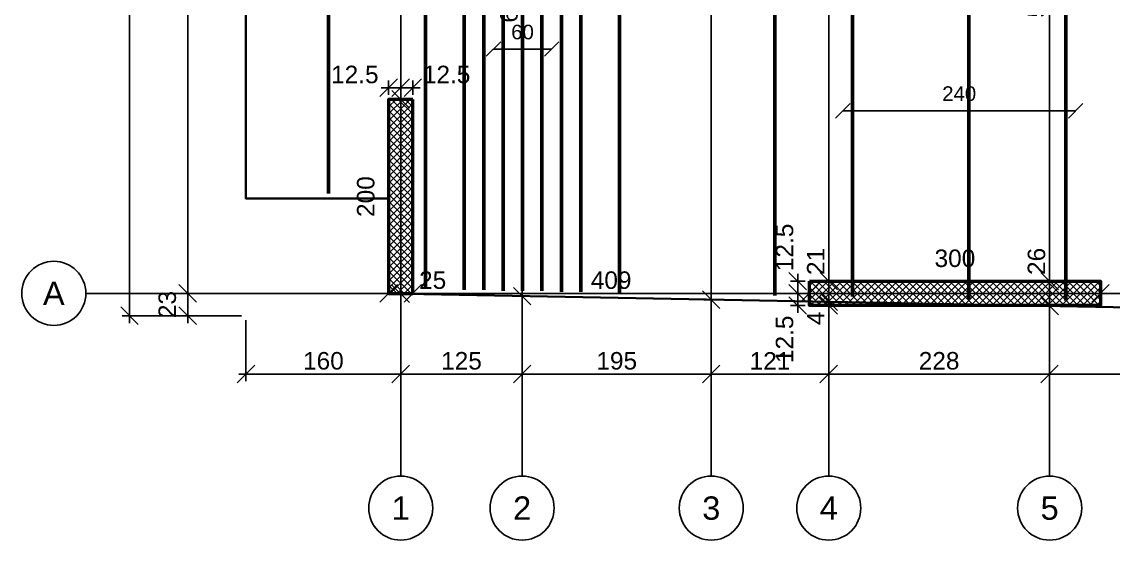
# Model space of a CAD drawing. Header units: millimetres. Extents: x -231 to 4719, y -2977 to 4533.
# Drawn here: x 2688 to 3813, y -254 to 280 of the extents above; entities that cross this region are included whole.
import ezdxf
from ezdxf.enums import TextEntityAlignment as Align

# ---------------------------------------------------------------- set-up
doc = ezdxf.new("R2010")
doc.units = ezdxf.units.MM
for name, color, linetype in [('FW_AXIS', 7, 'Continuous'), ('FW_DIM', 7, 'Continuous'), ('FW_WALL_HATCH', 8, 'Continuous'), ('REB_BOT_MESH_Y', 5, 'Continuous'), ('REB_BOT_MESH_Y_RANGE', 5, 'Continuous')]:
    doc.layers.add(name, color=color, linetype=linetype)
doc.layers.add('SLAB', color=3, linetype='Continuous', lineweight=35)
doc.layers.add('WALL', color=1, linetype='Continuous', lineweight=50)
doc.styles.add('REBAR_TXT', font='arial.ttf')
doc.styles.get("Standard").update_dxf_attribs({"font": 'arial.ttf'})
doc.dimstyles.new('FW_DIM', dxfattribs={"dimtxt": 18, "dimasz": 9, "dimexe": 7.5, "dimexo": 4.5, "dimgap": 4.5, "dimtad": 1, "dimdec": 0, "dimtxsty": 'Standard', "dimtsz": 9, "dimcen": 2.5, "dimdle": 7.5, "dimclrd": 256, "dimclre": 256, "dimclrt": 7, "dimazin": 3, "dimtfac": 1, "dimtmove": 2, "dimatfit": 3})
doc.dimstyles.new('REBAR M-200', dxfattribs={"dimtxt": 15, "dimasz": 15, "dimexe": 25, "dimexo": 12.5, "dimgap": 10, "dimtad": 1, "dimdec": 0, "dimtxsty": 'Standard', "dimblk": 'NONE', "dimcen": 50, "dimse1": 1, "dimse2": 1, "dimclrd": 6, "dimclre": 6, "dimclrt": 7, "dimazin": 3, "dimtfac": 1, "dimtmove": 2, "dimatfit": 3, "dimldrblk": 'NONE', "dimlwd": 53})
doc.dimstyles.new('REBAR RANGE', dxfattribs={"dimtxt": 15, "dimasz": 2.5, "dimexe": 0, "dimexo": 0, "dimgap": 10, "dimtad": 1, "dimdec": 0, "dimtxsty": 'Standard', "dimtsz": 7.5, "dimcen": 2.5, "dimse1": 1, "dimse2": 1, "dimclrd": 6, "dimclre": 6, "dimclrt": 7, "dimazin": 3, "dimtfac": 1, "dimtmove": 2, "dimatfit": 3, "dimlwd": 25})

# ---------------------------------------------------------------- blocks, each defined once
blk = doc.blocks.new('*D359')
at = {"color": 6, "lineweight": 53}
blk.add_line((3464, -2), (3464, 1180.5), dxfattribs=at)
at = {"layer": 'Defpoints'}
for p in [(3464, 1180.5), (3464, -2), (3464, -2)]:
    blk.add_point(p, dxfattribs=at)
at = {"layer": 'REB_BOT_MESH_Y', "color": 7, "insert": (3446.5, 589.2), "char_height": 15, "attachment_point": 5, "rotation": 90}
blk.add_mtext('1182', dxfattribs=at)
blk = doc.blocks.new('_NONE')
blk = doc.blocks.new('*D367')
at = {"color": 6, "lineweight": 53}
blk.add_line((3304, 1), (3304, 1180.5), dxfattribs=at)
at = {"layer": 'Defpoints'}
for p in [(3304, 1180.5), (3304, 1), (3304, 1)]:
    blk.add_point(p, dxfattribs=at)
at = {"layer": 'REB_BOT_MESH_Y', "color": 7, "insert": (3286.5, 590.8), "char_height": 15, "attachment_point": 5, "rotation": 90}
blk.add_mtext('1180', dxfattribs=at)
blk = doc.blocks.new('_OBLIQUE')
at = {"color": 0, "linetype": 'BYBLOCK'}
blk.add_line((-0.5, -0.5), (0.5, 0.5), dxfattribs=at)
blk = doc.blocks.new('*D380')
at = {"color": 6, "lineweight": 25}
blk.add_line((3534, 188.2), (3774, 188.2), dxfattribs=at)
at = {"layer": 'Defpoints'}
for p in [(3534, 188.2), (3534, 188.2), (3774, 188.2)]:
    blk.add_point(p, dxfattribs=at)
at = {"layer": 'REB_BOT_MESH_Y_RANGE', "color": 6, "xscale": 15, "yscale": 15}
for p in [(3534, 188.2), (3774, 188.2)]:
    blk.add_blockref('_OBLIQUE', p, dxfattribs=at)
at = {"layer": 'REB_BOT_MESH_Y_RANGE', "color": 7, "insert": (3654, 205.8), "char_height": 15, "attachment_point": 5}
blk.add_mtext('240', dxfattribs=at)
blk = doc.blocks.new('*D381')
at = {"color": 6, "lineweight": 53}
blk.add_line((3664, -6), (3664, 762), dxfattribs=at)
at = {"layer": 'Defpoints'}
for p in [(3664, 762), (3664, -6), (3664, -6)]:
    blk.add_point(p, dxfattribs=at)
at = {"layer": 'REB_BOT_MESH_Y', "color": 7, "insert": (3646.5, 378), "char_height": 15, "attachment_point": 5, "rotation": 90}
blk.add_mtext('768', dxfattribs=at)
blk = doc.blocks.new('*D382')
at = {"color": 6, "lineweight": 53}
blk.add_line((3544, -3), (3544, 762), dxfattribs=at)
at = {"layer": 'Defpoints'}
for p in [(3544, 762), (3544, -3), (3544, -3)]:
    blk.add_point(p, dxfattribs=at)
at = {"layer": 'REB_BOT_MESH_Y', "color": 7, "insert": (3526.5, 379.5), "char_height": 15, "attachment_point": 5, "rotation": 90}
blk.add_mtext('765', dxfattribs=at)
blk = doc.blocks.new('*D383')
at = {"color": 6, "lineweight": 53}
blk.add_line((3764, -7), (3764, 762), dxfattribs=at)
at = {"layer": 'Defpoints'}
for p in [(3764, 762), (3764, -7), (3764, -7)]:
    blk.add_point(p, dxfattribs=at)
at = {"layer": 'REB_BOT_MESH_Y', "color": 7, "insert": (3746.5, 377.5), "char_height": 15, "attachment_point": 5, "rotation": 90}
blk.add_mtext('769', dxfattribs=at)
blk = doc.blocks.new('*D390')
at = {"color": 6, "lineweight": 53}
blk.add_line((3004, 103), (3004, 859), dxfattribs=at)
at = {"layer": 'Defpoints'}
for p in [(3004, 859), (3004, 103), (3004, 103)]:
    blk.add_point(p, dxfattribs=at)
at = {"layer": 'REB_BOT_MESH_Y', "color": 7, "insert": (2986.5, 481), "char_height": 15, "attachment_point": 5, "rotation": 90}
blk.add_mtext('756', dxfattribs=at)
blk = doc.blocks.new('*D395')
at = {"color": 6, "lineweight": 53}
blk.add_line((3104, 5), (3104, 859), dxfattribs=at)
at = {"layer": 'Defpoints'}
for p in [(3104, 859), (3104, 5), (3104, 5)]:
    blk.add_point(p, dxfattribs=at)
at = {"layer": 'REB_BOT_MESH_Y', "color": 7, "insert": (3086.5, 432), "char_height": 15, "attachment_point": 5, "rotation": 90}
blk.add_mtext('854', dxfattribs=at)
blk = doc.blocks.new('*D396')
at = {"color": 6, "lineweight": 25}
blk.add_line((3174, 251.8), (3234, 251.8), dxfattribs=at)
at = {"layer": 'Defpoints'}
for p in [(3174, 251.8), (3174, 251.8), (3234, 251.8)]:
    blk.add_point(p, dxfattribs=at)
at = {"layer": 'REB_BOT_MESH_Y_RANGE', "color": 6, "xscale": 15, "yscale": 15}
for p in [(3174, 251.8), (3234, 251.8)]:
    blk.add_blockref('_OBLIQUE', p, dxfattribs=at)
at = {"layer": 'REB_BOT_MESH_Y_RANGE', "color": 7, "insert": (3204, 269.2), "char_height": 15, "attachment_point": 5}
blk.add_mtext('60', dxfattribs=at)
blk = doc.blocks.new('*D397')
at = {"color": 6, "lineweight": 53}
blk.add_line((3204, 3), (3204, 1032), dxfattribs=at)
at = {"layer": 'Defpoints'}
for p in [(3204, 1032), (3204, 3), (3204, 3)]:
    blk.add_point(p, dxfattribs=at)
at = {"layer": 'REB_BOT_MESH_Y', "color": 7, "insert": (3186.5, 517.5), "char_height": 15, "attachment_point": 5, "rotation": 90}
blk.add_mtext('1029', dxfattribs=at)
blk = doc.blocks.new('*D398')
at = {"color": 6, "lineweight": 53}
blk.add_line((3184, 3), (3184, 998), dxfattribs=at)
at = {"layer": 'Defpoints'}
for p in [(3184, 998), (3184, 3), (3184, 3)]:
    blk.add_point(p, dxfattribs=at)
at = {"layer": 'REB_BOT_MESH_Y', "color": 7, "insert": (3166.5, 500.5), "char_height": 15, "attachment_point": 5, "rotation": 90}
blk.add_mtext('995', dxfattribs=at)
blk = doc.blocks.new('*D399')
at = {"color": 6, "lineweight": 53}
blk.add_line((3224, 3), (3224, 1066), dxfattribs=at)
at = {"layer": 'Defpoints'}
for p in [(3224, 1066), (3224, 3), (3224, 3)]:
    blk.add_point(p, dxfattribs=at)
at = {"layer": 'REB_BOT_MESH_Y', "color": 7, "insert": (3206.5, 534.5), "char_height": 15, "attachment_point": 5, "rotation": 90}
blk.add_mtext('1063', dxfattribs=at)
blk = doc.blocks.new('*D400')
at = {"color": 6, "lineweight": 53}
blk.add_line((3144, 4), (3144, 931), dxfattribs=at)
at = {"layer": 'Defpoints'}
for p in [(3144, 931), (3144, 4), (3144, 4)]:
    blk.add_point(p, dxfattribs=at)
at = {"layer": 'REB_BOT_MESH_Y', "color": 7, "insert": (3126.5, 467.5), "char_height": 15, "attachment_point": 5, "rotation": 90}
blk.add_mtext('927', dxfattribs=at)
blk = doc.blocks.new('*D401')
at = {"color": 6, "lineweight": 53}
blk.add_line((3164, 4), (3164, 965), dxfattribs=at)
at = {"layer": 'Defpoints'}
for p in [(3164, 965), (3164, 4), (3164, 4)]:
    blk.add_point(p, dxfattribs=at)
at = {"layer": 'REB_BOT_MESH_Y', "color": 7, "insert": (3146.5, 484.5), "char_height": 15, "attachment_point": 5, "rotation": 90}
blk.add_mtext('961', dxfattribs=at)
blk = doc.blocks.new('*D402')
at = {"color": 6, "lineweight": 53}
blk.add_line((3244, 2), (3244, 1099), dxfattribs=at)
at = {"layer": 'Defpoints'}
for p in [(3244, 1099), (3244, 2), (3244, 2)]:
    blk.add_point(p, dxfattribs=at)
at = {"layer": 'REB_BOT_MESH_Y', "color": 7, "insert": (3226.5, 550.5), "char_height": 15, "attachment_point": 5, "rotation": 90}
blk.add_mtext('1097', dxfattribs=at)
blk = doc.blocks.new('*D403')
at = {"color": 6, "lineweight": 53}
blk.add_line((3264, 2), (3264, 1133), dxfattribs=at)
at = {"layer": 'Defpoints'}
for p in [(3264, 1133), (3264, 2), (3264, 2)]:
    blk.add_point(p, dxfattribs=at)
at = {"layer": 'REB_BOT_MESH_Y', "color": 7, "insert": (3246.5, 567.5), "char_height": 15, "attachment_point": 5, "rotation": 90}
blk.add_mtext('1131', dxfattribs=at)
blk = doc.blocks.new('*D404')
for p, q in [((3495.1, 0.3), (3480.1, 0.3)), ((3487.6, -19.7), (3487.6, 7.8)), ((3495.1, -12.2), (3480.1, -12.2))]:
    blk.add_line(p, q)
at = {"layer": 'Defpoints'}
for p in [(3499.6, 0.3), (3487.6, -12.2), (3499.6, -12.2)]:
    blk.add_point(p, dxfattribs=at)
at = {"layer": 'FW_DIM', "xscale": 18, "yscale": 18, "rotation": 90}
for p in [(3487.6, 0.3), (3487.6, -12.2)]:
    blk.add_blockref('_OBLIQUE', p, dxfattribs=at)
at = {"layer": 'FW_DIM', "color": 7, "insert": (3474.1, -47), "char_height": 18, "attachment_point": 5, "rotation": 90}
blk.add_mtext('12.5', dxfattribs=at)
blk = doc.blocks.new('*D405')
for p, q in [((3495.1, 12.8), (3480.1, 12.8)), ((3487.6, -7.2), (3487.6, 20.3)), ((3495.1, 0.3), (3480.1, 0.3))]:
    blk.add_line(p, q)
at = {"layer": 'Defpoints'}
for p in [(3499.6, 12.8), (3487.6, 0.3), (3499.6, 0.3)]:
    blk.add_point(p, dxfattribs=at)
at = {"layer": 'FW_DIM', "xscale": 18, "yscale": 18, "rotation": 90}
for p in [(3487.6, 12.8), (3487.6, 0.3)]:
    blk.add_blockref('_OBLIQUE', p, dxfattribs=at)
at = {"layer": 'FW_DIM', "color": 7, "insert": (3474.1, 47.6), "char_height": 18, "attachment_point": 5, "rotation": 90}
blk.add_mtext('12.5', dxfattribs=at)
blk = doc.blocks.new('*D406')
for p, q in [((3066, 204.5), (3066, 219.5)), ((3078.5, 204.5), (3078.5, 219.5)), ((3058.5, 212), (3086, 212))]:
    blk.add_line(p, q)
at = {"layer": 'Defpoints'}
for p in [(3066, 212), (3066, 200), (3078.5, 200)]:
    blk.add_point(p, dxfattribs=at)
at = {"layer": 'FW_DIM', "xscale": 18, "yscale": 18}
for p in [(3066, 212), (3078.5, 212)]:
    blk.add_blockref('_OBLIQUE', p, dxfattribs=at)
at = {"layer": 'FW_DIM', "color": 7, "insert": (3031.2, 225.5), "char_height": 18, "attachment_point": 5}
blk.add_mtext('12.5', dxfattribs=at)
blk = doc.blocks.new('*D407')
for p, q in [((3078.5, 204.5), (3078.5, 219.5)), ((3091, 204.5), (3091, 219.5)), ((3071, 212), (3098.5, 212))]:
    blk.add_line(p, q)
at = {"layer": 'Defpoints'}
for p in [(3078.5, 212), (3078.5, 200), (3091, 200)]:
    blk.add_point(p, dxfattribs=at)
at = {"layer": 'FW_DIM', "xscale": 18, "yscale": 18}
for p in [(3078.5, 212), (3091, 212)]:
    blk.add_blockref('_OBLIQUE', p, dxfattribs=at)
at = {"layer": 'FW_DIM', "color": 7, "insert": (3125.8, 225.5), "char_height": 18, "attachment_point": 5}
blk.add_mtext('12.5', dxfattribs=at)
blk = doc.blocks.new('*D442')
for p, q in [((3058.5, 0.3), (3098.5, 0.3)), ((3066, 4.8), (3066, 7.8)), ((3091, 4.8), (3091, 7.8))]:
    blk.add_line(p, q)
at = {"layer": 'Defpoints'}
for p in [(3066, 0.3), (3066, 0.3), (3091, 0.3)]:
    blk.add_point(p, dxfattribs=at)
at = {"layer": 'FW_DIM', "xscale": 18, "yscale": 18}
for p in [(3066, 0.3), (3091, 0.3)]:
    blk.add_blockref('_OBLIQUE', p, dxfattribs=at)
at = {"layer": 'FW_DIM', "color": 7, "insert": (3111.4, 13.8), "char_height": 18, "attachment_point": 5}
blk.add_mtext('25', dxfattribs=at)
blk = doc.blocks.new('*D443')
for p, q in [((3083.5, 0.3), (3507.1, 0.3)), ((3091, 4.8), (3091, 7.8)), ((3499.6, 4.8), (3499.6, 7.8))]:
    blk.add_line(p, q)
at = {"layer": 'Defpoints'}
for p in [(3091, 0.3), (3091, 0.3), (3499.6, 0.3)]:
    blk.add_point(p, dxfattribs=at)
at = {"layer": 'FW_DIM', "xscale": 18, "yscale": 18}
for p in [(3091, 0.3), (3499.6, 0.3)]:
    blk.add_blockref('_OBLIQUE', p, dxfattribs=at)
at = {"layer": 'FW_DIM', "color": 7, "insert": (3295.3, 13.8), "char_height": 18, "attachment_point": 5}
blk.add_mtext('409', dxfattribs=at)
blk = doc.blocks.new('*D444')
for p, q in [((3492.1, 0.3), (3807.1, 0.3)), ((3499.6, 4.8), (3499.6, 7.8)), ((3799.6, 4.8), (3799.6, 7.8))]:
    blk.add_line(p, q)
at = {"layer": 'Defpoints'}
for p in [(3499.6, 0.3), (3499.6, 0.3), (3799.6, 0.3)]:
    blk.add_point(p, dxfattribs=at)
at = {"layer": 'FW_DIM', "xscale": 18, "yscale": 18}
for p in [(3499.6, 0.3), (3799.6, 0.3)]:
    blk.add_blockref('_OBLIQUE', p, dxfattribs=at)
at = {"layer": 'FW_DIM', "color": 7, "insert": (3649.6, 36.3), "char_height": 18, "attachment_point": 5}
blk.add_mtext('300', dxfattribs=at)
blk = doc.blocks.new('*D445')
for p, q in [((3792.1, 0.3), (4268.5, 0.3)), ((3799.6, 4.8), (3799.6, 7.8)), ((4261, 4.8), (4261, 7.8))]:
    blk.add_line(p, q)
at = {"layer": 'Defpoints'}
for p in [(3799.6, 0.3), (3799.6, 0.3), (4261, 0.3)]:
    blk.add_point(p, dxfattribs=at)
at = {"layer": 'FW_DIM', "xscale": 18, "yscale": 18}
for p in [(3799.6, 0.3), (4261, 0.3)]:
    blk.add_blockref('_OBLIQUE', p, dxfattribs=at)
at = {"layer": 'FW_DIM', "color": 7, "insert": (4030.3, 13.8), "char_height": 18, "attachment_point": 5}
blk.add_mtext('461', dxfattribs=at)
blk = doc.blocks.new('*D475')
for p, q in [((3078.5, -7.7), (3078.5, 207.5)), ((3074, 200), (3071, 200)), ((3074, -0.2), (3071, -0.2))]:
    blk.add_line(p, q)
at = {"layer": 'Defpoints'}
for p in [(3078.5, 200), (3078.5, -0.2), (3078.5, -0.2)]:
    blk.add_point(p, dxfattribs=at)
at = {"layer": 'FW_DIM', "xscale": 18, "yscale": 18, "rotation": 90}
for p in [(3078.5, 200), (3078.5, -0.2)]:
    blk.add_blockref('_OBLIQUE', p, dxfattribs=at)
at = {"layer": 'FW_DIM', "color": 7, "insert": (3042.5, 99.9), "char_height": 18, "attachment_point": 5, "rotation": 90}
blk.add_mtext('200', dxfattribs=at)
blk = doc.blocks.new('*D476')
for p, q in [((3078.5, 192.5), (3078.5, 609.8)), ((3074, 602.3), (3071, 602.3)), ((3074, 200), (3071, 200))]:
    blk.add_line(p, q)
at = {"layer": 'Defpoints'}
for p in [(3078.5, 602.3), (3078.5, 200), (3078.5, 200)]:
    blk.add_point(p, dxfattribs=at)
at = {"layer": 'FW_DIM', "xscale": 18, "yscale": 18, "rotation": 90}
for p in [(3078.5, 602.3), (3078.5, 200)]:
    blk.add_blockref('_OBLIQUE', p, dxfattribs=at)
at = {"layer": 'FW_DIM', "color": 7, "insert": (3065, 401.2), "char_height": 18, "attachment_point": 5, "rotation": 90}
blk.add_mtext('402', dxfattribs=at)
blk = doc.blocks.new('*D479')
for p, q in [((3203.6, -10.1), (3203.6, 609.8)), ((3199.1, 602.3), (3196.1, 602.3)), ((3199.1, -2.6), (3196.1, -2.6))]:
    blk.add_line(p, q)
at = {"layer": 'Defpoints'}
for p in [(3203.6, 602.3), (3203.6, -2.6), (3203.6, -2.6)]:
    blk.add_point(p, dxfattribs=at)
at = {"layer": 'FW_DIM', "xscale": 18, "yscale": 18, "rotation": 90}
for p in [(3203.6, 602.3), (3203.6, -2.6)]:
    blk.add_blockref('_OBLIQUE', p, dxfattribs=at)
at = {"layer": 'FW_DIM', "color": 7, "insert": (3190.1, 299.9), "char_height": 18, "attachment_point": 5, "rotation": 90}
blk.add_mtext('605', dxfattribs=at)
blk = doc.blocks.new('*D484')
for p, q in [((3398.5, -13.7), (3398.5, 1354.8)), ((3394, 1347.3), (3391, 1347.3)), ((3394, -6.2), (3391, -6.2))]:
    blk.add_line(p, q)
at = {"layer": 'Defpoints'}
for p in [(3398.5, 1347.3), (3398.5, -6.2), (3398.5, -6.2)]:
    blk.add_point(p, dxfattribs=at)
at = {"layer": 'FW_DIM', "xscale": 18, "yscale": 18, "rotation": 90}
for p in [(3398.5, 1347.3), (3398.5, -6.2)]:
    blk.add_blockref('_OBLIQUE', p, dxfattribs=at)
at = {"layer": 'FW_DIM', "color": 7, "insert": (3385, 670.6), "char_height": 18, "attachment_point": 5, "rotation": 90}
blk.add_mtext('1353', dxfattribs=at)
blk = doc.blocks.new('*D486')
for p, q in [((3515.1, -8.4), (3512.1, -8.4)), ((3519.6, -19.7), (3519.6, -0.9)), ((3515.1, -12.2), (3512.1, -12.2))]:
    blk.add_line(p, q)
at = {"layer": 'Defpoints'}
for p in [(3519.6, -8.4), (3519.6, -12.2), (3519.6, -12.2)]:
    blk.add_point(p, dxfattribs=at)
at = {"layer": 'FW_DIM', "xscale": 18, "yscale": 18, "rotation": 90}
for p in [(3519.6, -8.4), (3519.6, -12.2)]:
    blk.add_blockref('_OBLIQUE', p, dxfattribs=at)
at = {"layer": 'FW_DIM', "color": 7, "insert": (3506.1, -25.4), "char_height": 18, "attachment_point": 5, "rotation": 90}
blk.add_mtext('4', dxfattribs=at)
blk = doc.blocks.new('*D487')
for p, q in [((3515.1, 12.8), (3512.1, 12.8)), ((3519.6, -15.9), (3519.6, 20.3)), ((3515.1, -8.4), (3512.1, -8.4))]:
    blk.add_line(p, q)
at = {"layer": 'Defpoints'}
for p in [(3519.6, 12.8), (3519.6, -8.4), (3519.6, -8.4)]:
    blk.add_point(p, dxfattribs=at)
at = {"layer": 'FW_DIM', "xscale": 18, "yscale": 18, "rotation": 90}
for p in [(3519.6, 12.8), (3519.6, -8.4)]:
    blk.add_blockref('_OBLIQUE', p, dxfattribs=at)
at = {"layer": 'FW_DIM', "color": 7, "insert": (3506.1, 33.2), "char_height": 18, "attachment_point": 5, "rotation": 90}
blk.add_mtext('21', dxfattribs=at)
blk = doc.blocks.new('*D488')
for p, q in [((3515.1, 742.3), (3512.1, 742.3)), ((3519.6, 5.3), (3519.6, 749.8)), ((3515.1, 12.8), (3512.1, 12.8))]:
    blk.add_line(p, q)
at = {"layer": 'Defpoints'}
for p in [(3519.6, 742.3), (3519.6, 12.8), (3519.6, 12.8)]:
    blk.add_point(p, dxfattribs=at)
at = {"layer": 'FW_DIM', "xscale": 18, "yscale": 18, "rotation": 90}
for p in [(3519.6, 742.3), (3519.6, 12.8)]:
    blk.add_blockref('_OBLIQUE', p, dxfattribs=at)
at = {"layer": 'FW_DIM', "color": 7, "insert": (3506.1, 377.6), "char_height": 18, "attachment_point": 5, "rotation": 90}
blk.add_mtext('730', dxfattribs=at)
blk = doc.blocks.new('*D491')
for p, q in [((3742.7, 12.8), (3739.7, 12.8)), ((3747.2, -20.2), (3747.2, 20.3)), ((3742.7, -12.7), (3739.7, -12.7))]:
    blk.add_line(p, q)
at = {"layer": 'Defpoints'}
for p in [(3747.2, 12.8), (3747.2, -12.7), (3747.2, -12.7)]:
    blk.add_point(p, dxfattribs=at)
at = {"layer": 'FW_DIM', "xscale": 18, "yscale": 18, "rotation": 90}
for p in [(3747.2, 12.8), (3747.2, -12.7)]:
    blk.add_blockref('_OBLIQUE', p, dxfattribs=at)
at = {"layer": 'FW_DIM', "color": 7, "insert": (3733.7, 33.2), "char_height": 18, "attachment_point": 5, "rotation": 90}
blk.add_mtext('26', dxfattribs=at)
blk = doc.blocks.new('*D492')
for p, q in [((3742.7, 597.3), (3739.7, 597.3)), ((3747.2, 5.3), (3747.2, 604.8)), ((3742.7, 12.8), (3739.7, 12.8))]:
    blk.add_line(p, q)
at = {"layer": 'Defpoints'}
for p in [(3747.2, 597.3), (3747.2, 12.8), (3747.2, 12.8)]:
    blk.add_point(p, dxfattribs=at)
at = {"layer": 'FW_DIM', "xscale": 18, "yscale": 18, "rotation": 90}
for p in [(3747.2, 597.3), (3747.2, 12.8)]:
    blk.add_blockref('_OBLIQUE', p, dxfattribs=at)
at = {"layer": 'FW_DIM', "color": 7, "insert": (3733.7, 305.1), "char_height": 18, "attachment_point": 5, "rotation": 90}
blk.add_mtext('584', dxfattribs=at)
blk = doc.blocks.new('*D521')
for p, q in [((2919, -27.2), (2919, -90.2)), ((3078.5, -27.2), (3078.5, -90.2)), ((2911.5, -82.7), (3086, -82.7))]:
    blk.add_line(p, q)
at = {"layer": 'Defpoints'}
for p in [(2919, -22.7), (3078.5, -22.7), (2919, -82.7)]:
    blk.add_point(p, dxfattribs=at)
at = {"layer": 'FW_DIM', "xscale": 18, "yscale": 18}
for p in [(2919, -82.7), (3078.5, -82.7)]:
    blk.add_blockref('_OBLIQUE', p, dxfattribs=at)
at = {"layer": 'FW_DIM', "color": 7, "insert": (2998.8, -69.2), "char_height": 18, "attachment_point": 5}
blk.add_mtext('160', dxfattribs=at)
blk = doc.blocks.new('*D522')
for p, q in [((3078.5, -27.2), (3078.5, -90.2)), ((3203.6, -27.2), (3203.6, -90.2)), ((3071, -82.7), (3211.1, -82.7))]:
    blk.add_line(p, q)
at = {"layer": 'Defpoints'}
for p in [(3078.5, -22.7), (3203.6, -22.7), (3078.5, -82.7)]:
    blk.add_point(p, dxfattribs=at)
at = {"layer": 'FW_DIM', "xscale": 18, "yscale": 18}
for p in [(3078.5, -82.7), (3203.6, -82.7)]:
    blk.add_blockref('_OBLIQUE', p, dxfattribs=at)
at = {"layer": 'FW_DIM', "color": 7, "insert": (3141.1, -69.2), "char_height": 18, "attachment_point": 5}
blk.add_mtext('125', dxfattribs=at)
blk = doc.blocks.new('*D523')
for p, q in [((3203.6, -27.2), (3203.6, -90.2)), ((3398.5, -27.2), (3398.5, -90.2)), ((3196.1, -82.7), (3406, -82.7))]:
    blk.add_line(p, q)
at = {"layer": 'Defpoints'}
for p in [(3203.6, -22.7), (3398.5, -22.7), (3203.6, -82.7)]:
    blk.add_point(p, dxfattribs=at)
at = {"layer": 'FW_DIM', "xscale": 18, "yscale": 18}
for p in [(3203.6, -82.7), (3398.5, -82.7)]:
    blk.add_blockref('_OBLIQUE', p, dxfattribs=at)
at = {"layer": 'FW_DIM', "color": 7, "insert": (3301.1, -69.2), "char_height": 18, "attachment_point": 5}
blk.add_mtext('195', dxfattribs=at)
blk = doc.blocks.new('*D524')
for p, q in [((3398.5, -27.2), (3398.5, -90.2)), ((3519.5, -27.2), (3519.5, -90.2)), ((3391, -82.7), (3527, -82.7))]:
    blk.add_line(p, q)
at = {"layer": 'Defpoints'}
for p in [(3398.5, -22.7), (3519.5, -22.7), (3398.5, -82.7)]:
    blk.add_point(p, dxfattribs=at)
at = {"layer": 'FW_DIM', "xscale": 18, "yscale": 18}
for p in [(3398.5, -82.7), (3519.5, -82.7)]:
    blk.add_blockref('_OBLIQUE', p, dxfattribs=at)
at = {"layer": 'FW_DIM', "color": 7, "insert": (3459, -69.2), "char_height": 18, "attachment_point": 5}
blk.add_mtext('121', dxfattribs=at)
blk = doc.blocks.new('*D525')
for p, q in [((3519.5, -27.2), (3519.5, -90.2)), ((3747.1, -27.2), (3747.1, -90.2)), ((3512, -82.7), (3754.6, -82.7))]:
    blk.add_line(p, q)
at = {"layer": 'Defpoints'}
for p in [(3519.5, -22.7), (3747.1, -22.7), (3519.5, -82.7)]:
    blk.add_point(p, dxfattribs=at)
at = {"layer": 'FW_DIM', "xscale": 18, "yscale": 18}
for p in [(3519.5, -82.7), (3747.1, -82.7)]:
    blk.add_blockref('_OBLIQUE', p, dxfattribs=at)
at = {"layer": 'FW_DIM', "color": 7, "insert": (3633.3, -69.2), "char_height": 18, "attachment_point": 5}
blk.add_mtext('228', dxfattribs=at)
blk = doc.blocks.new('*D526')
for p, q in [((3747.1, -27.2), (3747.1, -90.2)), ((3934.5, -27.2), (3934.5, -90.2)), ((3739.6, -82.7), (3942, -82.7))]:
    blk.add_line(p, q)
at = {"layer": 'Defpoints'}
for p in [(3747.1, -22.7), (3934.5, -22.7), (3747.1, -82.7)]:
    blk.add_point(p, dxfattribs=at)
at = {"layer": 'FW_DIM', "xscale": 18, "yscale": 18}
for p in [(3747.1, -82.7), (3934.5, -82.7)]:
    blk.add_blockref('_OBLIQUE', p, dxfattribs=at)
at = {"layer": 'FW_DIM', "color": 7, "insert": (3840.8, -69.2), "char_height": 18, "attachment_point": 5}
blk.add_mtext('187', dxfattribs=at)
blk = doc.blocks.new('*D530')
for p, q in [((2914.5, 0.3), (2851.5, 0.3)), ((2859, -30.2), (2859, 7.8)), ((2914.5, -22.7), (2851.5, -22.7))]:
    blk.add_line(p, q)
at = {"layer": 'Defpoints'}
for p in [(2919, 0.3), (2859, -22.7), (2919, -22.7)]:
    blk.add_point(p, dxfattribs=at)
at = {"layer": 'FW_DIM', "xscale": 18, "yscale": 18, "rotation": 90}
for p in [(2859, 0.3), (2859, -22.7)]:
    blk.add_blockref('_OBLIQUE', p, dxfattribs=at)
at = {"layer": 'FW_DIM', "color": 7, "insert": (2838, -11.2), "char_height": 18, "attachment_point": 5, "rotation": 90}
blk.add_mtext('23', dxfattribs=at)
blk = doc.blocks.new('*D531')
for p, q in [((2859, -7.2), (2859, 624)), ((2914.5, 616.5), (2851.5, 616.5)), ((2914.5, 0.3), (2851.5, 0.3))]:
    blk.add_line(p, q)
at = {"layer": 'Defpoints'}
for p in [(2919, 616.5), (2859, 0.3), (2919, 0.3)]:
    blk.add_point(p, dxfattribs=at)
at = {"layer": 'FW_DIM', "xscale": 18, "yscale": 18, "rotation": 90}
for p in [(2859, 616.5), (2859, 0.3)]:
    blk.add_blockref('_OBLIQUE', p, dxfattribs=at)
at = {"layer": 'FW_DIM', "color": 7, "insert": (2845.5, 308.4), "char_height": 18, "attachment_point": 5, "rotation": 90}
blk.add_mtext('616', dxfattribs=at)
blk = doc.blocks.new('*D546')
for p, q in [((2799, -30.2), (2799, 1574.8)), ((2914.5, 1567.3), (2791.5, 1567.3)), ((2914.5, -22.7), (2791.5, -22.7))]:
    blk.add_line(p, q)
at = {"layer": 'Defpoints'}
for p in [(2919, 1567.3), (2799, -22.7), (2919, -22.7)]:
    blk.add_point(p, dxfattribs=at)
at = {"layer": 'FW_DIM', "xscale": 18, "yscale": 18, "rotation": 90}
for p in [(2799, 1567.3), (2799, -22.7)]:
    blk.add_blockref('_OBLIQUE', p, dxfattribs=at)
at = {"layer": 'FW_DIM', "color": 7, "insert": (2785.5, 772.3), "char_height": 18, "attachment_point": 5, "rotation": 90}
blk.add_mtext('1590', dxfattribs=at)

msp = doc.modelspace()

# ---------------------------------------------------------------- hatches: boundary and pattern name
at = {"layer": 'FW_WALL_HATCH'}
h = msp.add_hatch(dxfattribs=at)
h.set_pattern_fill('ANSI37', scale=1.6)
h.paths.add_polyline_path([(3066, 200), (3091, 200), (3091, 0), (3066, 0), (3066, 200)])
h = msp.add_hatch(dxfattribs=at)
h.set_pattern_fill('ANSI37', scale=1.6)
h.paths.add_polyline_path([(3499.6, -12.2), (3499.6, 12.8), (3799.6, 12.8), (3799.6, -12.2), (3499.6, -12.2)])

# ---------------------------------------------------------------- linework, layer by layer
at = {"layer": 'FW_AXIS', "color": 8}
for p, q in [((3078.5, -22.7), (3078.5, 1567.3)), ((3203.6, -22.7), (3203.6, 1567.3)), ((3398.5, -22.7), (3398.5, 1567.3)), ((3519.6, -22.7), (3519.6, 1567.3)), ((3747.2, -22.7), (3747.2, 1567.3)), ((2919, 0.3), (4488.1, 0.3))]:
    msp.add_line(p, q, dxfattribs=at)
at = {"layer": 'FW_AXIS', "linetype": 'CONTINUOUS'}
for p, q in [((2919, 0.3), (2754, 0.3)), ((3078.5, -22.7), (3078.5, -187.7)), ((3203.6, -22.7), (3203.6, -187.7)), ((3398.5, -22.7), (3398.5, -187.7)), ((3519.6, -22.7), (3519.6, -187.7)), ((3747.2, -22.7), (3747.2, -187.7))]:
    msp.add_line(p, q, dxfattribs=at)
at = {"layer": 'FW_AXIS'}
for centre in [(2721, 0.3), (3078.5, -220.7), (3203.6, -220.7), (3398.5, -220.7), (3519.6, -220.7), (3747.2, -220.7)]:
    msp.add_circle(centre, 33, dxfattribs=at)
at = {"layer": 'SLAB'}
msp.add_lwpolyline([(3386, 1567.3), (4286, 1567.2), (4286, 1469.3), (4488, 1469.3), (4488, 965.3), (4286, 965.3), (4286, 579.3), (4488.1, 579.3), (4488.1, 75.3), (4286, 75.3), (4286, -22.7), (3066, 0), (3066, 97.9), (2919, 97.9), (2919, 864.3), (3121.2, 864.3), (3121.2, 903), (3274, 1159.9), (3184, 1159.9), (3184, 1469.2), (3386, 1469.2), (3386, 1567.3)], dxfattribs=at)
at = {"layer": 'WALL'}
for points in [[(3091, 200), (3066, 200), (3066, 0), (3091, 0)], [(3499.6, 12.8), (3799.6, 12.8), (3799.6, -12.2), (3499.6, -12.2)]]:
    msp.add_lwpolyline(points, close=True, dxfattribs=at)

# ---------------------------------------------------------------- texts
at = {"layer": 'FW_AXIS', "color": 7, "style": 'REBAR_TXT'}
for s, p in [('A', (2721, 0.3)), ('1', (3078.5, -220.7)), ('2', (3203.6, -220.7)), ('3', (3398.5, -220.7)), ('4', (3519.6, -220.7)), ('5', (3747.2, -220.7))]:
    msp.add_text(s, height=24, dxfattribs=at).set_placement(p, align=Align.MIDDLE_CENTER)

# ---------------------------------------------------------------- dimensions: what is measured, and where the dimension line sits
at = {"layer": 'FW_DIM'}
for base, p1, p2, picture, middle in [((2799, -22.7), (2919, -22.7), (2919, 1567.3), '*D546', (2785.5, 772.3)), ((2859, 0.3), (2919, 0.3), (2919, 616.5), '*D531', (2845.5, 308.4)), ((2859, -22.7), (2919, -22.7), (2919, 0.3), '*D530', (2838, -11.2))]:
    dim = msp.add_linear_dim(base=base, p1=p1, p2=p2, angle=90, dimstyle='FW_DIM', dxfattribs=at)
    dim.commit()
    dim.dimension.update_dxf_attribs({"geometry": picture, "text_midpoint": middle})
for base, p1, p2, text, picture, middle in [((3398.5, -6.2), (3398.5, -6.2), (3398.5, 1347.3), '1353', '*D484', (3385, 670.6)), ((3519.6, 12.8), (3519.6, 12.8), (3519.6, 742.3), '730', '*D488', (3506.1, 377.6)), ((3078.5, 200), (3078.5, 200), (3078.5, 602.3), '402', '*D476', (3065, 401.2)), ((3203.6, -2.6), (3203.6, -2.6), (3203.6, 602.3), '605', '*D479', (3190.1, 299.9)), ((3747.2, 12.8), (3747.2, 12.8), (3747.2, 597.3), '584', '*D492', (3733.7, 305.1)), ((3078.5, -0.2), (3078.5, -0.2), (3078.5, 200), '200', '*D475', (3042.5, 99.9)), ((3487.6, 0.3), (3499.6, 0.3), (3499.6, 12.8), '12.5', '*D405', (3474.1, 47.6)), ((3519.6, -8.4), (3519.6, -8.4), (3519.6, 12.8), '21', '*D487', (3506.1, 33.2)), ((3747.2, -12.7), (3747.2, -12.7), (3747.2, 12.8), '26', '*D491', (3733.7, 33.2)), ((3487.6, -12.2), (3499.6, -12.2), (3499.6, 0.3), '12.5', '*D404', (3474.1, -47)), ((3519.6, -12.2), (3519.6, -12.2), (3519.6, -8.4), '4', '*D486', (3506.1, -25.4))]:
    dim = msp.add_linear_dim(base=base, p1=p1, p2=p2, angle=90, text=text, dimstyle='FW_DIM', override={"dimtmove": 2}, dxfattribs=at)
    dim.commit()
    dim.dimension.update_dxf_attribs({"geometry": picture, "text_midpoint": middle, "dimtype": 160})
for base, p1, p2, text, picture, middle in [((3066, 212), (3066, 200), (3078.5, 200), '12.5', '*D406', (3031.2, 225.5)), ((3078.5, 212), (3078.5, 200), (3091, 200), '12.5', '*D407', (3125.8, 225.5)), ((3499.6, 0.3), (3499.6, 0.3), (3799.6, 0.3), '300', '*D444', (3649.6, 36.3)), ((3066, 0.3), (3066, 0.3), (3091, 0.3), '25', '*D442', (3111.4, 13.8)), ((3091, 0.3), (3091, 0.3), (3499.6, 0.3), '409', '*D443', (3295.3, 13.8)), ((3799.6, 0.3), (3799.6, 0.3), (4261, 0.3), '461', '*D445', (4030.3, 13.8))]:
    dim = msp.add_linear_dim(base=base, p1=p1, p2=p2, text=text, dimstyle='FW_DIM', override={"dimtmove": 2}, dxfattribs=at)
    dim.commit()
    dim.dimension.update_dxf_attribs({"geometry": picture, "text_midpoint": middle, "dimtype": 160})
for base, p1, p2, picture, middle in [((2919.0398754, -82.7013565), (2919.0398754, -22.7013565), (3078.5398754, -22.7013565), '*D521', (2998.7898754, -69.2013565)), ((3078.5, -82.7), (3078.5, -22.7), (3203.6, -22.7), '*D522', (3141.1, -69.2)), ((3203.6, -82.7), (3203.6, -22.7), (3398.5, -22.7), '*D523', (3301.1, -69.2)), ((3398.5, -82.7), (3398.5, -22.7), (3519.5, -22.7), '*D524', (3459, -69.2)), ((3519.5, -82.7), (3519.5, -22.7), (3747.1, -22.7), '*D525', (3633.3, -69.2)), ((3747.1, -82.7), (3747.1, -22.7), (3934.5, -22.7), '*D526', (3840.8, -69.2))]:
    dim = msp.add_linear_dim(base=base, p1=p1, p2=p2, dimstyle='FW_DIM', dxfattribs=at)
    dim.commit()
    dim.dimension.update_dxf_attribs({"geometry": picture, "text_midpoint": middle})
at = {"layer": 'REB_BOT_MESH_Y'}
for base, p1, p2, picture, middle in [((3304.0398754, 1), (3304.0398754, 1), (3304.0398754, 1180.5), '*D367', (3286.5398754, 590.75)), ((3464.0398754, -2), (3464.0398754, -2), (3464.0398754, 1180.5), '*D359', (3446.5398754, 589.25)), ((3264, 2), (3264, 2), (3264, 1133), '*D403', (3246.5, 567.5)), ((3244, 2), (3244, 2), (3244, 1099), '*D402', (3226.5, 550.5)), ((3224, 3), (3224, 3), (3224, 1066), '*D399', (3206.5, 534.5)), ((3204, 3), (3204, 3), (3204, 1032), '*D397', (3186.5, 517.5)), ((3184, 3), (3184, 3), (3184, 998), '*D398', (3166.5, 500.5)), ((3164, 4), (3164, 4), (3164, 965), '*D401', (3146.5, 484.5)), ((3144, 4), (3144, 4), (3144, 931), '*D400', (3126.5, 467.5)), ((3004, 103), (3004, 103), (3004, 859), '*D390', (2986.5, 481)), ((3104, 5), (3104, 5), (3104, 859), '*D395', (3086.5, 432)), ((3544, -3), (3544, -3), (3544, 762), '*D382', (3526.5, 379.5)), ((3664, -6), (3664, -6), (3664, 762), '*D381', (3646.5, 378)), ((3764, -7), (3764, -7), (3764, 762), '*D383', (3746.5, 377.5))]:
    dim = msp.add_linear_dim(base=base, p1=p1, p2=p2, angle=90, dimstyle='REBAR M-200', dxfattribs=at)
    dim.commit()
    dim.dimension.update_dxf_attribs({"geometry": picture, "text_midpoint": middle})
at = {"layer": 'REB_BOT_MESH_Y_RANGE'}
for base, p1, p2, picture, middle in [((3174, 251.8), (3174, 251.8), (3234, 251.8), '*D396', (3204, 269.2)), ((3534, 188.2), (3534, 188.2), (3774, 188.2), '*D380', (3654, 205.8))]:
    dim = msp.add_linear_dim(base=base, p1=p1, p2=p2, dimstyle='REBAR RANGE', dxfattribs=at)
    dim.commit()
    dim.dimension.update_dxf_attribs({"geometry": picture, "text_midpoint": middle})

doc.saveas('drawing.dxf')
